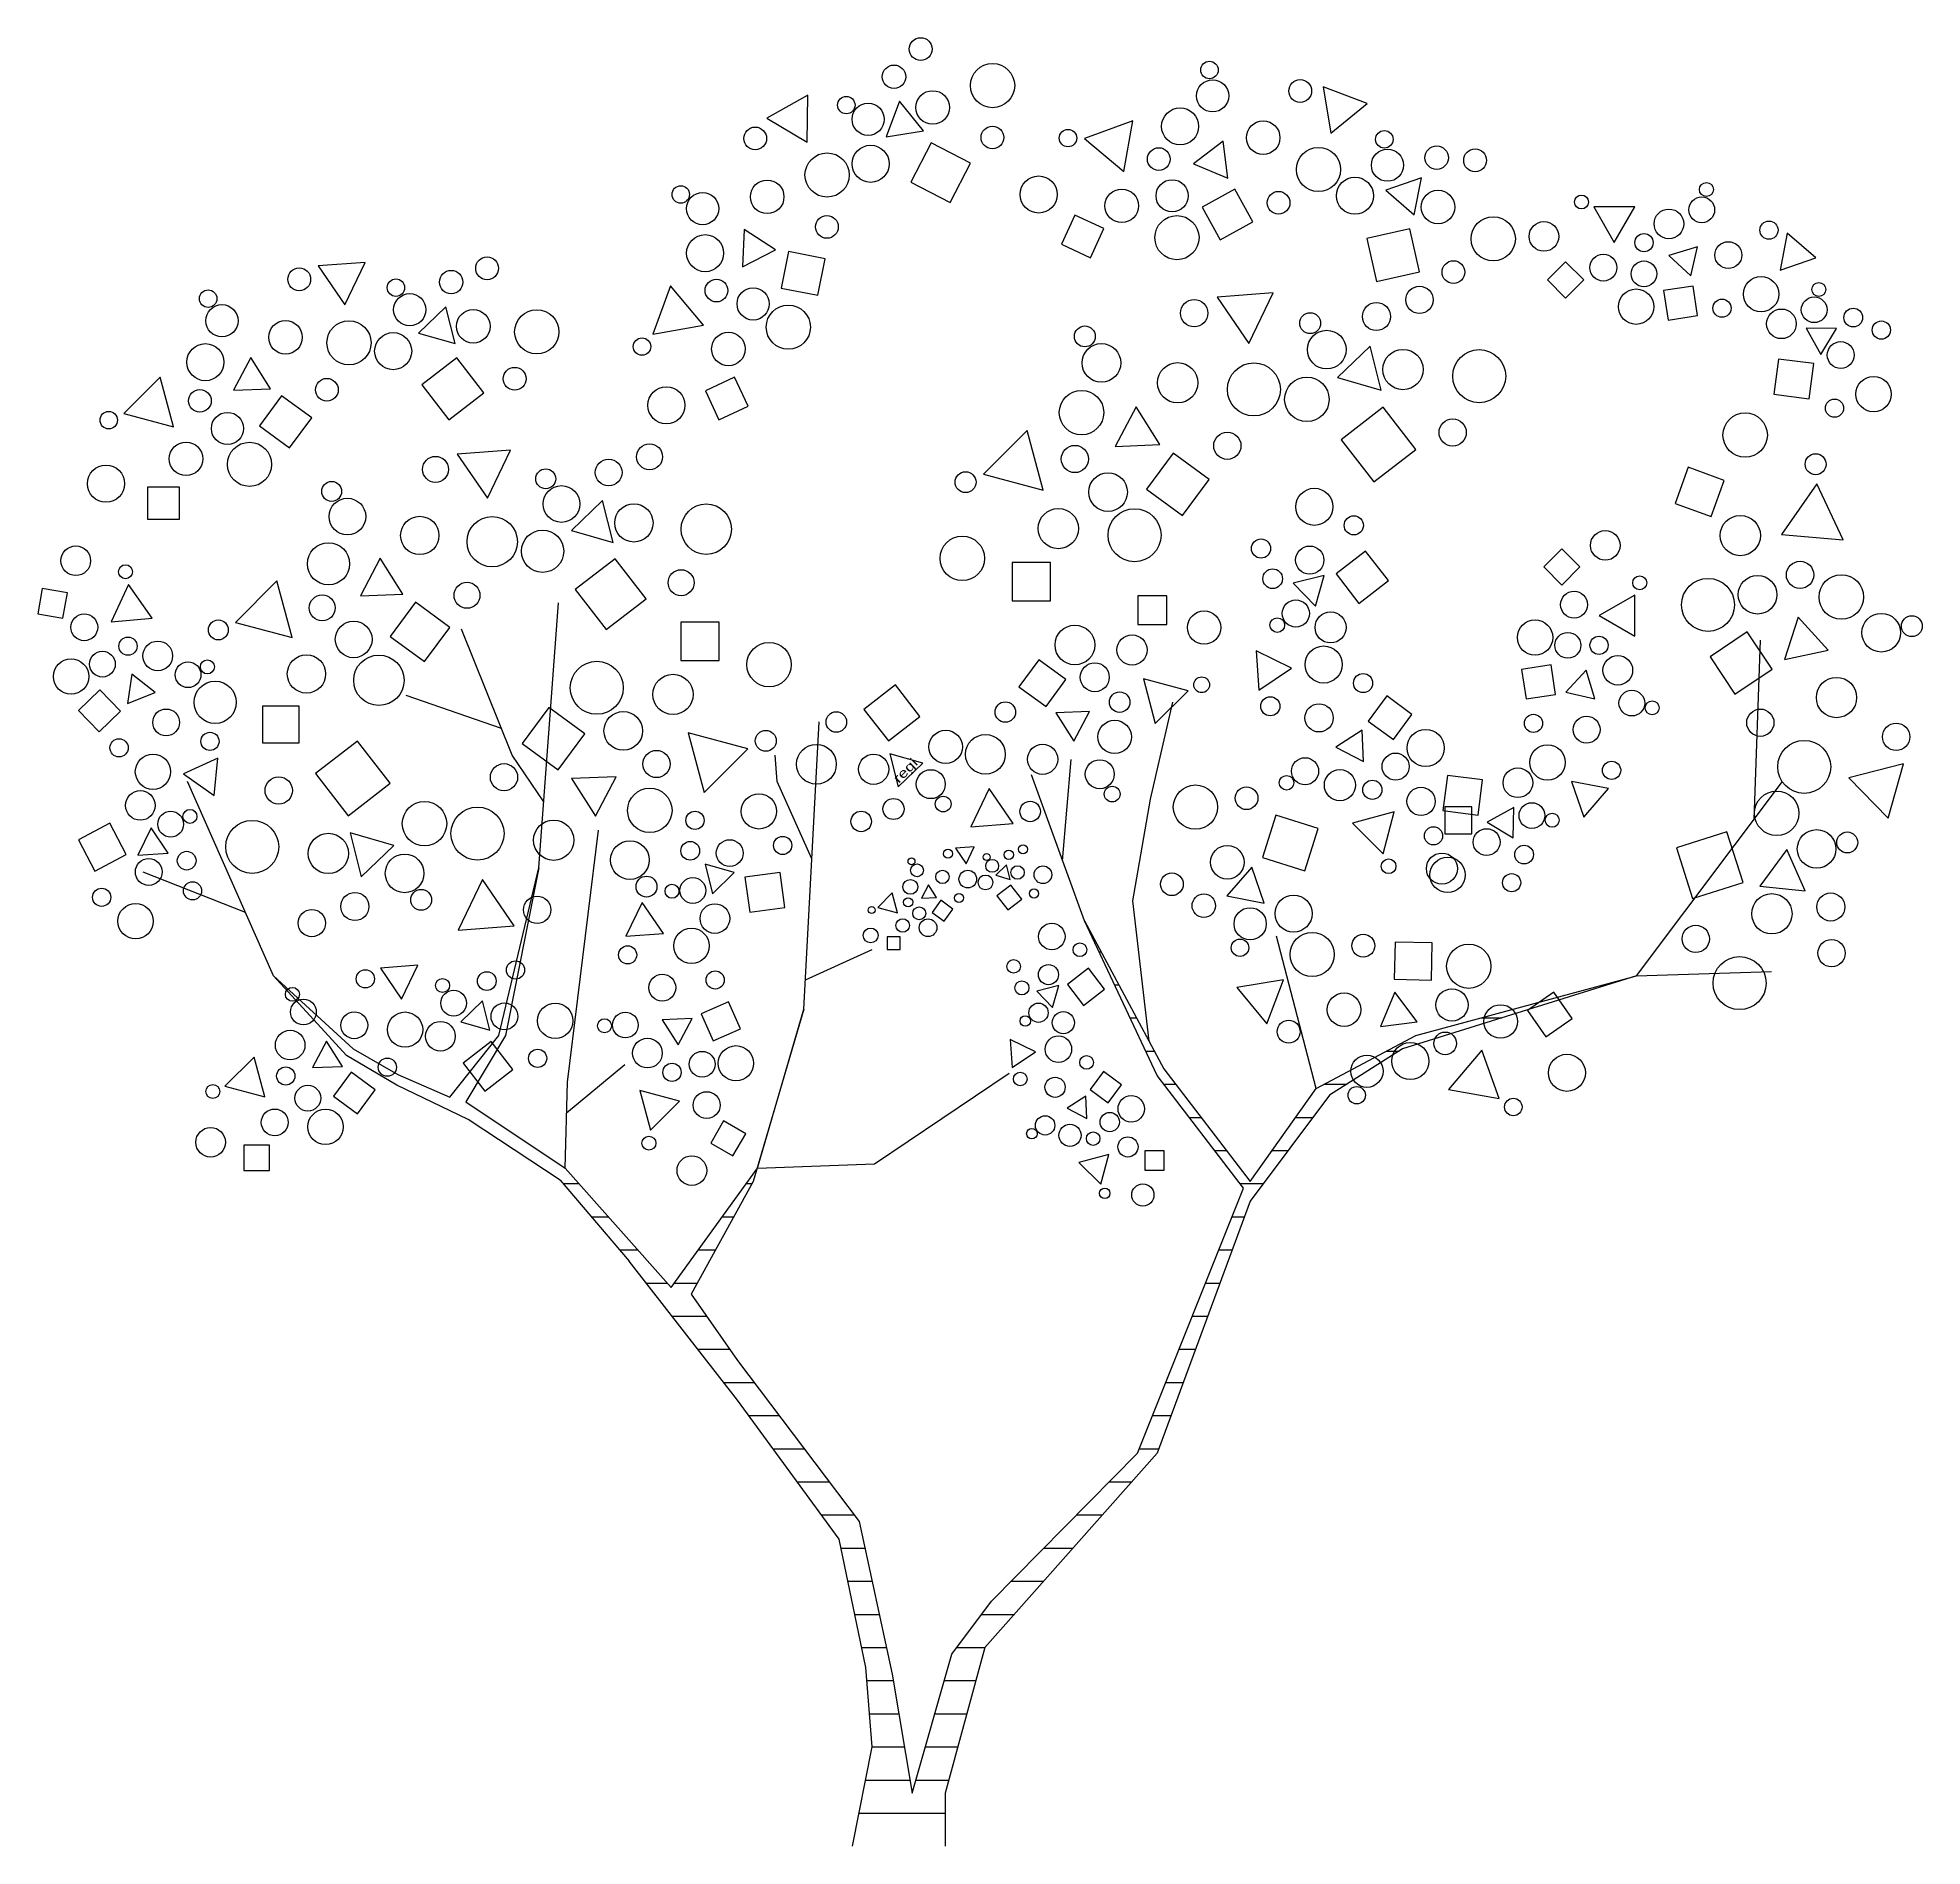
# Model space of a CAD drawing. Extents: x -369 to 484, y 0 to 819.
import ezdxf
from ezdxf.enums import TextEntityAlignment as Align

# ---------------------------------------------------------------- set-up
doc = ezdxf.new("R2010")
doc.units = 0
doc.header["$LTSCALE"] = 25
doc.header["$MEASUREMENT"] = 0
doc.layers.get('0').update_dxf_attribs({"linetype": 'CONTINUOUS'})

msp = doc.modelspace()

# ---------------------------------------------------------------- linework, layer by layer
at = {"color": 0, "linetype": 'ByBlock'}
for p, q in [((-142, 443), (-133, 563)), ((-154, 494), (-177, 551)), ((408.16, 464.88), (411, 546)), ((-158.86, 506.05), (-202, 521)), ((135, 474), (145, 518)), ((-22, 379), (-15, 509)), ((-139.76, 472.91), (-154, 494)), ((-34, 482), (-35, 494)), ((95.16, 446.06), (99, 492)), ((-262, 394), (-301, 482)), ((-18.33, 447.07), (-34, 482)), ((105, 419), (81, 485)), ((355, 394), (421, 482)), ((127, 428), (135, 474)), ((-129, 346), (-115, 460)), ((-274.71, 422.68), (-321, 441)), ((-160, 367), (-142, 443)), ((-142, 443), (-157, 367)), ((134.27, 364.53), (127, 428)), ((105, 419), (141, 352)), ((138, 349), (105, 419)), ((210, 343), (192, 412)), ((-21.28, 392.28), (9, 406)), ((111.6, 405), (112.52, 405)), ((-262, 394), (-226, 361)), ((-229, 358), (-262, 394)), ((355, 394), (249, 361)), ((255, 367), (355, 394)), ((355, 394), (416, 396)), ((118.67, 390), (120.58, 390)), ((-22, 379), (-45, 301)), ((-43, 307), (-22, 379)), ((-182.24, 339.2), (-160, 367)), ((-157, 367), (-175, 337)), ((125.74, 375), (128.64, 375)), ((210, 343), (255, 367)), ((284.63, 375), (293.97, 375)), ((-226, 361), (-205.75, 349.43)), ((132.81, 360), (136.7, 360)), ((249, 361), (216, 340)), ((241.88, 360), (247.43, 360)), ((-206.23, 344.61), (-229, 358)), ((-129.36, 332.11), (-103, 354)), ((10, 309), (71, 350)), ((141, 352), (180, 301)), ((-174, 329), (-206.23, 344.61)), ((-205.75, 349.43), (-182.24, 339.2)), ((-130, 307), (-129, 346)), ((177, 298), (138, 349)), ((141.06, 345), (146.35, 345)), ((180, 301), (210, 343)), ((213.75, 345), (223.86, 345)), ((-175, 337), (-130, 307)), ((216, 340), (180, 292)), ((-132.32, 301.51), (-174, 329)), ((152.53, 330), (157.82, 330)), ((200.71, 330), (208.5, 330)), ((-43, 307), (10, 309)), ((164, 315), (169.29, 315)), ((190, 315), (197.25, 315)), ((-132.32, 301.51), (-101.14, 264.89)), ((-131.04, 300), (-123.78, 300)), ((-130, 307), (-82, 253)), ((-82, 253), (-43, 307)), ((-45, 301), (-73, 250)), ((-48.06, 300), (-45.55, 300)), ((175.47, 300), (186, 300)), ((129, 178), (177, 298)), ((180, 292), (138, 178)), ((-118.26, 285), (-110.44, 285)), ((-58.89, 285), (-53.78, 285)), ((171.8, 285), (177.42, 285)), ((-105.48, 270), (-97.11, 270)), ((-52, 202), (-101.14, 264.89)), ((-69.72, 270), (-62.02, 270)), ((165.8, 270), (171.89, 270)), ((-93.41, 255), (-83.78, 255)), ((-80.56, 255), (-70.25, 255)), ((-73, 250), (-52, 220)), ((159.8, 255), (166.37, 255)), ((-81.69, 240), (-66, 240)), ((153.8, 240), (160.84, 240)), ((-69.97, 225), (-55.5, 225)), ((147.8, 225), (155.32, 225)), ((-52, 220), (3, 147)), ((-58.25, 210), (-44.47, 210)), ((141.8, 210), (149.79, 210)), ((-6, 139), (-52, 202)), ((-46.89, 195), (-33.16, 195)), ((135.8, 195), (144.26, 195)), ((-35.94, 180), (-21.86, 180)), ((129.8, 180), (138.74, 180)), ((138, 178), (60, 90)), ((63, 111), (129, 178)), ((-24.98, 165), (-10.56, 165)), ((116.19, 165), (126.48, 165)), ((-14.03, 150), (0.74, 150)), ((3, 147), (18, 78)), ((101.42, 150), (113.18, 150)), ((6, 81), (-6, 139)), ((-5.17, 135), (5.61, 135)), ((86.64, 135), (99.89, 135)), ((-2.07, 120), (8.87, 120)), ((71.87, 120), (86.59, 120)), ((45, 87), (63, 111)), ((1.03, 105), (12.13, 105)), ((58.5, 105), (73.3, 105)), ((4.14, 90), (15.39, 90)), ((27, 24), (45, 87)), ((60, 90), (42, 24)), ((47.25, 90), (60, 90)), ((9, 45), (6, 81)), ((18, 78), (24, 42)), ((6.5, 75), (18.5, 75)), ((41.57, 75), (55.91, 75)), ((7.75, 60), (21, 60)), ((37.29, 60), (51.82, 60)), ((0, 0), (9, 45)), ((9, 45), (23.5, 45)), ((33, 45), (47.73, 45)), ((24, 42), (27, 24)), ((6, 30), (26, 30)), ((28.71, 30), (43.64, 30)), ((42, 24), (42, 0)), ((3, 15), (42, 15))]:
    msp.add_line(p, q, dxfattribs=at)
for points in [[(216.5, 775.54), (232.97, 788.99), (213.09, 796.53)], [(-20.52, 771.45), (-20.23, 792.72), (-38.79, 782.33)], [(21.35, 789.98), (15.22, 773.95), (32.16, 776.66)], [(122.88, 758.14), (126.94, 781.11), (105.02, 773.14)], [(44.24, 744.11), (53.45, 761.91), (35.65, 771.12), (26.44, 753.31)], [(170.01, 755.18), (167.89, 771.91), (154.46, 761.71)], [(257.6, 755.37), (241.39, 749.77), (254.35, 738.53)], [(166.5, 727.29), (181.29, 735.41), (173.18, 750.2), (158.39, 742.09)], [(113.84, 732.33), (100.69, 738.46), (94.57, 725.31), (107.72, 719.18)], [(344.88, 726.06), (354.22, 742.22), (335.56, 742.22)], [(-34.81, 722.75), (-48.98, 731.88), (-49.8, 715.04)], [(237.18, 708.35), (256.74, 712.74), (252.35, 732.3), (232.79, 727.91)], [(420.02, 713.52), (436.09, 719.13), (423.2, 730.24)], [(-229.83, 697.89), (-220.59, 717.05), (-241.79, 715.48)], [(-15.7, 702.14), (-12.4, 718.69), (-28.95, 721.98), (-32.25, 705.44)], [(331.03, 709.13), (322.82, 717.34), (314.61, 709.13), (322.82, 700.92)], [(379.5, 710.94), (382.48, 724.1), (369.6, 720.1)], [(-67.37, 688.56), (-82.36, 706.43), (-90.34, 684.51)], [(179.4, 680.27), (190.5, 703.25), (165.05, 701.37)], [(369.23, 690.94), (382.58, 692.99), (380.52, 706.33), (367.18, 704.28)], [(-184.06, 696.99), (-196.38, 685.06), (-179.89, 680.35)], [(445.4, 687.11), (431.68, 687.34), (438.35, 675.34)], [(-263.37, 659.8), (-272.36, 674.06), (-280.21, 659.14)], [(234.33, 679.18), (219.54, 664.87), (239.34, 659.21)], [(-182.7, 645.74), (-166.82, 657.98), (-179.07, 673.86), (-194.94, 661.61)], [(417.18, 657.36), (433.09, 655.3), (435.14, 671.21), (419.23, 673.26)], [(-307.33, 642.56), (-313.36, 665.09), (-329.85, 648.61)], [(-53.41, 665.04), (-66.55, 658.91), (-60.42, 645.76), (-47.27, 651.9)], [(-254.76, 633.04), (-244.78, 646.64), (-258.38, 656.62), (-268.36, 643.02)], [(139.16, 634.56), (128.37, 651.67), (118.95, 633.77)], [(235.97, 617.69), (255.01, 632.38), (240.32, 651.43), (221.27, 636.73)], [(86.4, 613.88), (79.17, 640.91), (59.38, 621.13)], [(-165.27, 610.26), (-154.73, 632.09), (-178.91, 630.3)], [(149.49, 602.45), (161.47, 618.77), (145.14, 630.75), (133.17, 614.42)], [(388.74, 601.96), (394.69, 618.32), (378.33, 624.27), (372.38, 607.91)], [(-304.61, 615.35), (-319.12, 615.35), (-319.11, 600.84), (-304.61, 600.84)], [(420.54, 593.85), (448.42, 591.41), (436.6, 616.77)], [(-113.08, 609.22), (-127.14, 595.62), (-108.33, 590.25)], [(-203.5, 566.83), (-213.75, 583.09), (-222.7, 566.08)], [(-111.53, 550.8), (-93.44, 564.76), (-107.4, 582.86), (-125.49, 568.9)], [(89.67, 581.22), (72.26, 581.22), (72.26, 563.81), (89.67, 563.81)], [(242.62, 572.98), (232.33, 586.31), (219, 576.02), (229.29, 562.69)], [(321.13, 570.97), (329.34, 579.18), (321.13, 587.39), (312.92, 579.18)], [(-253.62, 547.18), (-260.49, 572.86), (-279.29, 554.07)], [(199.57, 571.83), (209.59, 561.48), (213.55, 575.34)], [(-357.38, 555.97), (-355.37, 567.4), (-366.8, 569.41), (-368.81, 557.98)], [(-335.57, 554.33), (-316.98, 555.95), (-327.68, 571.23)], [(-193.68, 536.33), (-182.31, 551.83), (-197.82, 563.21), (-209.19, 547.7)], [(129.25, 553.08), (142.31, 553.09), (142.3, 566.14), (129.24, 566.14)], [(338.06, 557.12), (354.22, 547.78), (354.22, 566.44)], [(421.93, 537.21), (441.7, 541.49), (428.11, 556.47)], [(-77.67, 536.78), (-60.26, 536.78), (-60.26, 554.19), (-77.67, 554.19)], [(388.23, 538.48), (399.47, 521.65), (416.31, 532.89), (405.06, 549.73)], [(198.81, 533.38), (182.72, 541.15), (184.04, 523.33)], [(-328.1, 517.3), (-315.61, 522.4), (-326.27, 530.66)], [(84.38, 537.16), (75.4, 524.92), (87.64, 515.94), (96.62, 528.18)], [(302.94, 532.77), (304.99, 519.42), (318.33, 521.48), (316.28, 534.82)], [(322.94, 522.5), (336.1, 519.52), (332.1, 532.4)], [(-350.37, 514.23), (-341.04, 504.48), (-331.29, 513.81), (-340.62, 523.56)], [(19.53, 525.74), (5.24, 514.71), (16.26, 500.43), (30.55, 511.45)], [(131.7, 528.59), (137.12, 508.32), (151.97, 523.15)], [(253.29, 512.44), (241.86, 520.83), (233.48, 509.4), (244.9, 501.02)], [(-250.52, 516.16), (-267.05, 516.16), (-267.05, 499.62), (-250.51, 499.62)], [(-137.49, 515.55), (-149.47, 499.23), (-133.14, 487.25), (-121.17, 503.58)], [(92.13, 513.08), (100.22, 500.25), (107.29, 513.67)], [(-74.4, 504.12), (-67.17, 477.09), (-47.38, 496.87)], [(230.81, 505.21), (218.83, 497.66), (231.36, 491.06)], [(-223.97, 500.31), (-243.01, 485.62), (-228.32, 466.57), (-209.27, 481.27)], [(-302.74, 485.58), (-288.94, 475.64), (-287.23, 492.57)], [(20.75, 479.61), (31.84, 490.35), (17, 494.59)], [(451.13, 483.76), (468.93, 465.47), (475.86, 490.03)], [(-127.16, 483.44), (-116.37, 466.33), (-106.95, 484.23)], [(61.95, 478.8), (53.63, 461.56), (72.71, 462.97)], [(269.36, 484.82), (267.3, 468.91), (283.21, 466.86), (285.26, 482.77)], [(325.52, 481.98), (331.13, 465.91), (342.24, 478.8)], [(268.14, 470.57), (268.15, 458.38), (280.33, 458.39), (280.33, 470.57)], [(299.11, 456.6), (299.34, 470.32), (287.34, 463.65)], [(-350.38, 455.69), (-342.94, 441.49), (-328.73, 448.93), (-336.17, 463.14)], [(-309.82, 449.65), (-317.5, 461.02), (-323.51, 448.67)], [(210.76, 460.75), (191.62, 466.73), (185.65, 447.59), (204.78, 441.61)], [(245.29, 468.28), (226.36, 463.22), (240.21, 449.36)], [(-222.33, 438.82), (-207.54, 453.13), (-227.34, 458.79)], [(51.47, 444.76), (55.17, 452.42), (46.68, 451.79)], [(372.97, 452.01), (380.26, 429.09), (403.19, 436.38), (395.89, 459.31)], [(-66.66, 444.56), (-63.32, 431.25), (-53.46, 440.8)], [(69.78, 444.39), (64.85, 439.62), (71.45, 437.74)], [(431.32, 432.51), (422.92, 451.31), (410.84, 434.64)], [(-167.4, 437.73), (-178.5, 414.75), (-153.05, 416.63)], [(-30.61, 425.01), (-32.74, 440.9), (-48.64, 438.77), (-46.5, 422.87)], [(38.05, 429.52), (34.46, 435.22), (31.32, 429.26)], [(70.32, 423.9), (76.67, 428.79), (71.77, 435.14), (65.42, 430.24)], [(169.56, 430.24), (186.4, 426.99), (180.8, 443.2)], [(-85.59, 413.21), (-95.17, 427.28), (-102.56, 411.96)], [(20.47, 422.63), (18.06, 431.64), (11.46, 425.04)], [(41.5, 418.82), (45.49, 424.26), (40.05, 428.25), (36.06, 422.81)], [(21.56, 411.74), (15.75, 411.74), (15.75, 405.94), (21.56, 405.94)], [(262.49, 409), (245.62, 409.37), (245.25, 392.51), (262.12, 392.14)], [(-204.06, 383.51), (-196.67, 398.84), (-213.64, 397.58)], [(114.16, 387.98), (106.81, 397.51), (97.29, 390.16), (104.63, 380.63)], [(83.41, 387.17), (90.57, 379.77), (93.39, 389.67)], [(195.07, 392.22), (174.08, 388.81), (187.53, 372.34)], [(245.51, 386.6), (238.99, 371.06), (255.71, 373.18)], [(305.58, 378.31), (313.9, 366.43), (325.78, 374.76), (317.46, 386.64)], [(-167.44, 382.79), (-177.31, 373.24), (-164.11, 369.48)], [(-50.63, 370), (-56.07, 382.36), (-68.42, 376.92), (-62.99, 364.57)], [(-72.62, 374.74), (-86.09, 374.22), (-78.9, 362.81)], [(-230.89, 353.04), (-238.09, 364.45), (-244.37, 352.51)], [(-166.36, 341.79), (-153.66, 351.59), (-163.46, 364.29), (-176.15, 354.49)], [(82.86, 359.7), (71.37, 365.25), (72.31, 352.52)], [(284.85, 360.48), (269.85, 342.62), (292.81, 338.56)], [(-266.06, 339.25), (-270.89, 357.27), (-284.08, 344.09)], [(-224.01, 331.63), (-216.02, 342.52), (-226.91, 350.5), (-234.89, 339.61)], [(121.78, 344.75), (113.61, 350.73), (107.63, 342.57), (115.79, 336.58)], [(-78.26, 337.39), (-96.28, 342.22), (-91.46, 324.2)], [(105.72, 339.58), (97.17, 334.19), (106.11, 329.47)], [(-58.32, 328.39), (-64.12, 318.34), (-54.07, 312.54), (-48.27, 322.59)], [(-263.89, 317.48), (-275.49, 317.48), (-275.49, 305.87), (-263.88, 305.88)], [(116.06, 313.2), (102.54, 309.59), (112.44, 299.69)], [(132.39, 314.83), (132.39, 306.13), (141.1, 306.13), (141.09, 314.84)]]:
    msp.add_lwpolyline(points, close=True, dxfattribs=at)
for centre, radius in [((30.91, 813.61), 5.15), ((18.83, 801.08), 5.3), ((63.45, 797.07), 10), ((161.62, 804.13), 3.95), ((36.34, 787.18), 7.6), ((163.06, 792.43), 7.29), ((202.71, 794.63), 5.15), ((-2.78, 788.25), 3.95), ((7.12, 781.83), 7.29), ((148.34, 778.61), 8.39), ((-44.01, 773.16), 5.15), ((63.37, 773.58), 5.15), ((97.6, 773.31), 3.95), ((185.95, 773.48), 7.6), ((240.77, 772.74), 3.95), ((8.24, 761.67), 8.39), ((138.68, 763.8), 5.15), ((210.95, 759.07), 10), ((242.21, 761.04), 7.29), ((264.49, 764.44), 5.3), ((281.86, 763.24), 5.15), ((-11.47, 756.61), 10), ((-77.7, 747.8), 3.95), ((-38.58, 746.73), 7.6), ((84.31, 747.78), 8.39), ((144.72, 747.19), 7.29), ((227.49, 747.22), 8.39), ((386.59, 750.04), 3.16), ((-67.81, 741.38), 7.29), ((121.92, 742.65), 7.6), ((192.9, 744.03), 5.15), ((265.1, 742.09), 7.6), ((330.02, 744.38), 3.16), ((384.47, 740.84), 5.83), ((-11.55, 733.13), 5.15), ((146.92, 728.24), 10), ((290.1, 727.68), 10), ((313.05, 728.82), 6.71), ((369.62, 734.48), 6.71), ((414.88, 731.65), 4.12), ((-66.68, 721.21), 8.39), ((358.31, 725.99), 4.12), ((396.49, 720.34), 6.08), ((-165.4, 714.37), 5.15), ((272.05, 712.64), 5.15), ((339.92, 714.68), 6.08), ((358.31, 711.85), 5.83), ((-250.4, 709.37), 5.15), ((-206.65, 705.62), 3.95), ((-181.65, 708.12), 5.3), ((-61.55, 704.3), 5.15), ((411.34, 702.66), 8), ((-291.65, 700.62), 3.95), ((-200.4, 695.62), 7.29), ((-44.94, 698.25), 7.29), ((154.72, 694.04), 6.18), ((256.72, 700.04), 6.18), ((354.77, 697), 8), ((393.66, 696.3), 4.12), ((435.38, 695.59), 5.83), ((437.5, 704.78), 3.16), ((-285.4, 690.62), 7.29), ((-171.65, 688.12), 7.6), ((-142.9, 685.62), 10), ((-29.01, 687.75), 10), ((207.22, 689.54), 4.74), ((237.22, 692.54), 6.36), ((420.53, 689.23), 6.71), ((453.06, 692.05), 4.24), ((-256.65, 683.12), 7.6), ((-227.9, 680.62), 10), ((-207.9, 676.87), 8.39), ((-95.24, 678.93), 3.95), ((-56.12, 677.86), 7.6), ((105.22, 683.54), 4.74), ((214.72, 677.54), 8.75), ((465.79, 686.4), 4.12), ((-292.9, 671.87), 8.39), ((112.72, 671.54), 8.75), ((249.22, 668.54), 9.12), ((283.72, 665.54), 12), ((447.4, 675.08), 6.08), ((-152.9, 664.37), 5.15), ((147.22, 662.54), 9.12), ((181.72, 659.54), 12), ((-295.4, 654.37), 5.15), ((-237.9, 659.37), 5.15), ((-84.22, 652.35), 8.39), ((103.72, 649.04), 10.06), ((205.72, 655.04), 10.06), ((462.25, 657.41), 8), ((-336.65, 645.62), 3.95), ((-282.9, 641.87), 7.29), ((404.12, 638.88), 10.06), ((444.57, 651.04), 4.12), ((169.72, 634.04), 6.18), ((271.72, 640.04), 6.18), ((-301.65, 628.12), 7.6), ((-272.9, 625.62), 10), ((-91.82, 629.04), 5.88), ((100.72, 628.04), 6.18), ((-337.9, 616.87), 8.39), ((-188.72, 623.34), 5.88), ((-138.84, 619.07), 4.51), ((-110.34, 621.92), 6.05), ((436.02, 625.67), 4.74), ((-235.74, 613.37), 4.51), ((-131.72, 607.67), 8.31), ((51.22, 617.54), 4.74), ((115.72, 613.04), 8.75), ((209.12, 606.4), 8.4), ((-228.62, 601.97), 8.31), ((-98.94, 599.12), 8.67), ((-66.17, 596.27), 11.4), ((-195.84, 593.42), 8.67), ((-163.07, 590.57), 11.4), ((93.22, 596.54), 9.12), ((127.72, 593.54), 12), ((226.97, 598), 4.33), ((401.92, 593.38), 9.12), ((-351.56, 581.98), 6.71), ((-237.17, 580.59), 9.56), ((-140.27, 586.29), 9.56), ((49.72, 583.04), 10.06), ((184.97, 587.5), 4.33), ((340.82, 588.95), 6.71), ((-329.09, 577.01), 3.16), ((207.02, 582.25), 6.39), ((428.96, 575.56), 6.18), ((-174.47, 566.34), 5.88), ((-77.57, 572.04), 5.88), ((190.22, 573.85), 4.45), ((356.38, 571.98), 3.16), ((387.31, 561.99), 12), ((409.73, 566.6), 8.75), ((447.67, 565.56), 10.06), ((-240.02, 560.64), 5.88), ((200.72, 558.1), 6.12), ((326.68, 562.08), 6.08), ((-347.74, 551.86), 6.08), ((-287.04, 550.67), 4.51), ((-225.77, 546.39), 8.31), ((159.21, 551.72), 7.55), ((192.32, 552.85), 3.32), ((216.47, 551.8), 7.04), ((309, 547.23), 8), ((465.73, 549.41), 8.75), ((479.57, 552.35), 4.74), ((-327.92, 543.29), 4.12), ((100.71, 543.84), 9), ((126.59, 541.59), 6.84), ((323.85, 543.69), 5.83), ((337.99, 543.69), 4.12), ((-353.7, 529.56), 8), ((-339.51, 535.18), 5.83), ((-314.48, 538.89), 6.71), ((-247.14, 530.72), 8.67), ((-214.37, 527.87), 11.4), ((-37.72, 534.96), 10.06), ((213.32, 535), 8.4), ((346.48, 532.38), 6.71), ((-300.75, 530.38), 5.83), ((-292.01, 533.91), 3.16), ((-115.72, 524.46), 12), ((-81.22, 521.46), 9.12), ((109.71, 529.22), 6.56), ((158.09, 525.84), 3.56), ((231.17, 526.6), 4.33), ((445.48, 520.06), 9.12), ((-288.47, 517.89), 9.56), ((120.96, 517.97), 4.64), ((189.17, 516.1), 4.33), ((352.84, 517.53), 5.83), ((-310.66, 508.77), 6.08), ((-103.72, 504.96), 8.75), ((-7.29, 508.97), 4.64), ((69.21, 513.47), 4.64), ((211.22, 510.85), 6.39), ((308.3, 508.34), 4.12), ((362.04, 515.41), 3.16), ((411, 508.67), 6.18), ((-290.84, 500.2), 4.12), ((-39.22, 500.46), 4.74), ((42.21, 497.72), 7.55), ((118.71, 502.22), 7.55), ((259.52, 497.2), 8.4), ((332.34, 505.51), 6.08), ((472.51, 502.24), 6.18), ((-331.97, 497.3), 4.12), ((-88.72, 489.96), 6.18), ((-16.29, 489.84), 9), ((60.21, 494.34), 9), ((86.09, 492.09), 6.84), ((245.87, 488.8), 6.12), ((314.66, 490.66), 8), ((430.86, 488.67), 12), ((-316.62, 486.46), 8), ((-157.72, 483.96), 6.18), ((9.59, 487.59), 6.84), ((35.46, 480.84), 6.56), ((111.96, 485.34), 6.56), ((204.92, 486.7), 6.12), ((220.67, 480.4), 7.04), ((301.23, 481.47), 6.71), ((343.65, 487.12), 4.12), ((-322.35, 471.23), 6.71), ((-259.72, 477.96), 6.18), ((-91.72, 468.96), 10.06), ((117.59, 476.34), 3.56), ((155.26, 470.47), 10), ((178.41, 474.47), 5.15), ((196.52, 481.45), 3.32), ((235.37, 478.3), 4.33), ((257.42, 473.05), 6.39), ((-299.88, 466.25), 3.16), ((-193.72, 462.96), 10.06), ((-169.72, 458.46), 12), ((-42.32, 468.53), 8), ((18.59, 469.59), 4.77), ((41.09, 471.84), 3.56), ((80.46, 468.47), 4.64), ((307.59, 466.62), 5.83), ((418.42, 467.66), 10.06), ((-308.62, 462.72), 5.83), ((-271.72, 452.46), 12), ((-135.22, 455.46), 9.12), ((-71.24, 464.44), 4.12), ((3.96, 463.97), 4.64), ((263.04, 457.43), 4.12), ((316.78, 464.5), 3.16), ((-237.22, 449.46), 9.12), ((-100.72, 446.46), 8.75), ((-73.41, 450.68), 4.24), ((-55.55, 449.61), 6.08), ((-31.6, 453.1), 4.12), ((77.24, 451.35), 2.06), ((169.71, 445.49), 7.6), ((287.08, 454.6), 6.08), ((304.05, 448.94), 4.24), ((436.48, 451.51), 8.75), ((450.33, 454.45), 4.74), ((-318.52, 441.11), 6.08), ((-301.38, 446.21), 4.24), ((-202.72, 440.46), 8.75), ((26.74, 445.85), 1.58), ((29.24, 441.85), 2.92), ((43.24, 449.35), 2.06), ((60.74, 447.85), 1.58), ((63.24, 443.85), 2.92), ((70.74, 448.85), 2.12), ((74.74, 440.85), 3.04), ((86.24, 439.85), 4), ((242.72, 443.65), 3.32), ((266.87, 442.6), 7.04), ((269.41, 439.75), 8), ((-298.71, 432.54), 4.12), ((-93.22, 434.46), 4.74), ((-81.68, 432.36), 3.16), ((-72.25, 432.69), 5.83), ((26.24, 434.35), 3.35), ((40.74, 438.85), 3.04), ((52.24, 437.85), 4), ((60.24, 436.35), 3.35), ((144.62, 435.55), 5.15), ((298.4, 436.21), 4.12), ((-339.84, 429.63), 4.12), ((-324.49, 418.8), 8), ((-225.22, 425.46), 6.36), ((-195.22, 428.46), 4.74), ((-142.72, 423.96), 6.18), ((-62.26, 420), 6.71), ((25.24, 427.35), 2.06), ((48.24, 429.35), 2.06), ((82.24, 431.35), 2.06), ((159.06, 425.82), 5.3), ((199.71, 422.24), 8.39), ((416.23, 422.16), 9.12), ((442.88, 425.23), 6.36), ((-244.72, 417.96), 6.18), ((8.74, 423.85), 1.58), ((22.74, 416.85), 3.04), ((30.24, 422.35), 2.92), ((34.24, 415.85), 4), ((180.05, 417.63), 7.29), ((-72.86, 407.64), 8), ((8.24, 412.35), 3.35), ((90.23, 411.86), 6), ((175.45, 406.78), 3.95), ((208.11, 403.71), 10), ((231.26, 407.71), 5.15), ((381.75, 410.77), 6.18), ((443.26, 404.34), 6.18), ((-101.78, 403.55), 4.12), ((72.98, 398.36), 3.09), ((102.98, 405.86), 3.09), ((278.98, 398.4), 10), ((401.61, 390.77), 12), ((-220.52, 392.7), 4.12), ((-185.52, 389.7), 3.16), ((-165.52, 391.7), 4.24), ((-152.52, 396.7), 4.12), ((-86.09, 388.72), 6.08), ((-62.13, 392.21), 4.12), ((88.73, 394.61), 4.56), ((-253.52, 385.7), 3.16), ((-180.52, 381.7), 5.83), ((76.73, 388.61), 3.18), ((222.56, 378.73), 7.6), ((271.4, 380.88), 7.29), ((-248.52, 377.7), 5.83), ((-225.52, 371.7), 6.08), ((-202.52, 369.7), 8), ((-157.52, 375.7), 6.08), ((-134.52, 373.7), 8), ((-102.78, 371.8), 5.83), ((78.23, 373.61), 2.37), ((84.23, 377.36), 4.37), ((95.48, 372.86), 5.03), ((293.42, 373.41), 7.6), ((-254.52, 362.7), 6.71), ((-186.52, 366.7), 6.71), ((-112.21, 371.47), 3.16), ((93.23, 360.86), 6), ((197.47, 368.79), 5.15), ((268.33, 363.47), 5.15), ((-142.52, 356.7), 4.12), ((-92.79, 359.11), 6.71), ((-68.01, 354.03), 5.83), ((-52.75, 354.46), 8), ((252.56, 355.48), 8.39), ((323.43, 350.17), 8.39), ((-256.52, 348.7), 4.12), ((-210.52, 352.7), 4.12), ((-81.67, 350.37), 4.12), ((75.98, 347.36), 3.09), ((105.98, 354.86), 3.09), ((232.9, 350.87), 7.29), ((-289.52, 341.7), 3.16), ((-246.52, 338.7), 5.83), ((-65.98, 335.54), 6.08), ((91.73, 343.61), 4.56), ((228.3, 340.02), 3.95), ((-261.52, 327.7), 6.08), ((-238.52, 325.7), 8), ((126.23, 333.86), 6), ((299.16, 334.7), 3.95), ((-290.52, 318.7), 6.71), ((81.23, 322.61), 2.37), ((87.23, 326.36), 4.37), ((98.48, 321.86), 5.03), ((116.48, 327.86), 4.37), ((-92.11, 318.3), 3.16), ((108.98, 320.36), 3.09), ((124.73, 316.61), 4.56), ((-72.69, 305.93), 6.71), ((131.48, 294.86), 5.03), ((114.23, 295.61), 2.37)]:
    msp.add_circle(centre, radius, dxfattribs=at)

# ---------------------------------------------------------------- texts
msp.add_text('regi', height=4.243, rotation=45, dxfattribs=at).set_placement((21, 481), (30, 490), align=Align.ALIGNED)

doc.saveas('drawing.dxf')
